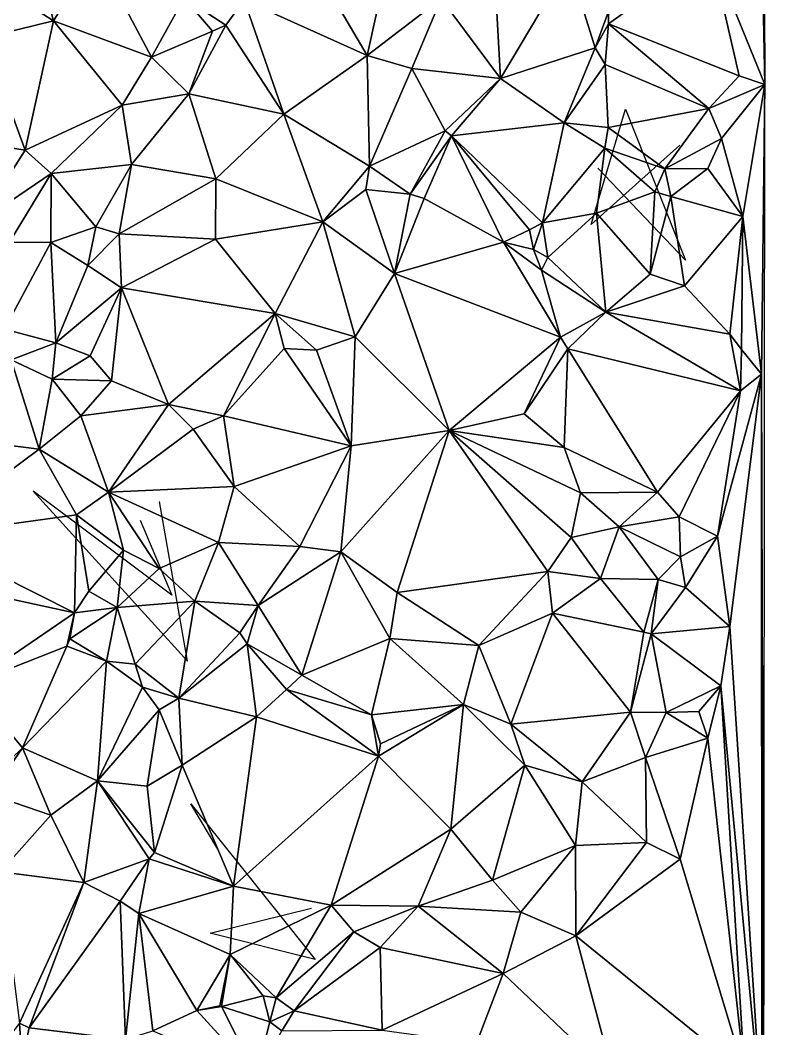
# Model space of a CAD drawing. Header units: metres. Extents: x -15 to 15.5, y -15.2 to 15.3.
# Drawn here: x 7.72 to 14.98, y -4.79 to 5.04 of the extents above; entities that cross this region are included whole.
import ezdxf

# ---------------------------------------------------------------- set-up
doc = ezdxf.new("R2010")
doc.units = ezdxf.units.M
doc.layers.add('CRACKS', color=1, linetype='Continuous')
doc.layers.add('STREET_MESH', color=7, linetype='Continuous')

msp = doc.modelspace()

# ---------------------------------------------------------------- linework, layer by layer
at = {"layer": 'CRACKS'}
for points in [[(14.1548, 3.8259, 0.1), (13.2918, 3.053, 0.1), (13.6241, 4.1756, 0.1), (14.2101, 2.7042, 0.1), (13.3568, 3.6032, 0.1)], [(8.8925, 0.1712, 0.1), (9.2019, -0.5589, 0.1), (7.8497, 0.4548, 0.1), (9.353, -1.2042, 0.1), (9.0822, 0.3519, 0.1)], [(9.6498, -3.0357, 0.1), (9.3879, -2.5924, 0.1), (10.5986, -4.1106, 0.1), (9.5756, -3.8531, 0.1), (10.5625, -3.612, 0.1)]]:
    msp.add_polyline3d(points, dxfattribs=at)
at = {"layer": 'STREET_MESH'}
for points in [[(14.9693, 12.7255), (14.974, 6.8677), (14.9844, 4.4181)], [(14.974, 6.8677), (14.9404, 6.7091), (14.9844, 4.4181)], [(14.9404, 6.7091), (14.4531, 5.7216), (14.9844, 4.4181)], [(10.2702, 6.1234), (9.9081, 5.2429), (11.1071, 4.7005)], [(11.3775, 5.9225), (10.2702, 6.1234), (11.1071, 4.7005)], [(11.8287, 5.2541), (11.3775, 5.9225), (11.1071, 4.7005)], [(8.0462, 5.0395), (7.8639, 5.7281), (7.7301, 5.2441)], [(8.0462, 5.0395), (8.4601, 5.7071), (7.8639, 5.7281)], [(8.4601, 5.7071), (8.0462, 5.0395), (9.0044, 4.6853)], [(9.3234, 5.2626), (8.4601, 5.7071), (9.0044, 4.6853)], [(12.3392, 5.7091), (11.8287, 5.2541), (12.4077, 4.4769)], [(13.0723, 5.5965), (12.3392, 5.7091), (12.4077, 4.4769)], [(13.4599, 5.0081), (14.4531, 5.7216), (13.461, 5.1298)], [(14.7333, 4.5005), (14.4531, 5.7216), (13.4599, 5.0081)], [(14.4531, 5.7216), (14.7333, 4.5005), (14.9844, 4.4181)], [(7.1132, 5.6129), (7.3679, 4.8735), (7.7301, 5.2441)], [(13.3285, 4.7734), (13.0723, 5.5965), (12.4077, 4.4769)], [(13.0723, 5.5965), (13.3285, 4.7734), (13.461, 5.1298)], [(7.3679, 4.8735), (8.0462, 5.0395), (7.7301, 5.2441)], [(9.3234, 5.2626), (9.0044, 4.6853), (9.5992, 4.9371)], [(9.3234, 5.2626), (9.7286, 4.9948), (9.9081, 5.2429)], [(9.7286, 4.9948), (9.3234, 5.2626), (9.5992, 4.9371)], [(9.7286, 4.9948), (10.2948, 4.1278), (9.9081, 5.2429)], [(9.9081, 5.2429), (10.2948, 4.1278), (11.1071, 4.7005)], [(11.5435, 4.5746), (11.8287, 5.2541), (11.1071, 4.7005)], [(11.8287, 5.2541), (11.5435, 4.5746), (12.4077, 4.4769)], [(13.3285, 4.7734), (13.4599, 5.0081), (13.461, 5.1298)], [(8.0462, 5.0395), (7.3679, 4.8735), (7.7723, 3.7766)], [(8.0462, 5.0395), (7.7723, 3.7766), (8.7159, 4.2176)], [(9.0044, 4.6853), (8.0462, 5.0395), (8.7159, 4.2176)], [(9.0044, 4.6853), (9.3672, 4.3253), (9.5992, 4.9371)], [(9.7286, 4.9948), (9.3672, 4.3253), (10.2948, 4.1278)], [(9.3672, 4.3253), (9.7286, 4.9948), (9.5992, 4.9371)], [(13.3285, 4.7734), (13.4262, 4.6121), (13.4599, 5.0081)], [(13.4262, 4.6121), (14.4376, 4.1838), (13.4599, 5.0081)], [(14.4376, 4.1838), (14.7333, 4.5005), (13.4599, 5.0081)], [(7.7723, 3.7766), (7.3679, 4.8735), (7.4398, 3.8294)], [(13.0272, 4.0424), (13.3285, 4.7734), (12.4077, 4.4769)], [(13.3285, 4.7734), (13.0272, 4.0424), (13.4262, 4.6121)], [(9.3672, 4.3253), (9.0044, 4.6853), (8.7159, 4.2176)], [(10.2948, 4.1278), (11.1299, 3.6215), (11.1071, 4.7005)], [(11.1299, 3.6215), (11.5435, 4.5746), (11.1071, 4.7005)], [(11.5435, 4.5746), (11.1299, 3.6215), (11.8675, 3.9662)], [(11.5435, 4.5746), (11.8675, 3.9662), (12.4077, 4.4769)], [(13.0272, 4.0424), (13.457, 3.9997), (13.4262, 4.6121)], [(13.457, 3.9997), (14.4376, 4.1838), (13.4262, 4.6121)], [(11.8675, 3.9662), (11.928, 3.9167), (12.4077, 4.4769)], [(11.928, 3.9167), (13.0272, 4.0424), (12.4077, 4.4769)], [(14.7333, 4.5005), (14.4376, 4.1838), (14.9844, 4.4181)], [(14.4376, 4.1838), (14.5605, 3.8926), (14.9844, 4.4181)], [(14.5605, 3.8926), (14.7684, 3.1311), (14.9844, 4.4181)], [(14.7684, 3.1311), (14.9516, 1.595), (14.9844, 4.4181)], [(14.9516, 1.595), (14.976, -6.3538), (14.9844, 4.4181)], [(8.8089, 3.639), (9.3672, 4.3253), (8.7159, 4.2176)], [(9.6311, 3.4965), (9.3672, 4.3253), (8.8089, 3.639)], [(9.3672, 4.3253), (9.6311, 3.4965), (10.2948, 4.1278)], [(7.7723, 3.7766), (8.0238, 3.5511), (8.7159, 4.2176)], [(8.0238, 3.5511), (8.8089, 3.639), (8.7159, 4.2176)], [(14.008, 3.5962), (14.4376, 4.1838), (13.457, 3.9997)], [(14.4376, 4.1838), (14.008, 3.5962), (14.5605, 3.8926)], [(9.6311, 3.4965), (10.6757, 3.0795), (10.2948, 4.1278)], [(10.6757, 3.0795), (11.1299, 3.6215), (10.2948, 4.1278)], [(12.8147, 3.0677), (13.0272, 4.0424), (11.928, 3.9167)], [(13.0272, 4.0424), (12.8147, 3.0677), (13.4234, 3.7956)], [(13.457, 3.9997), (13.0272, 4.0424), (13.4234, 3.7956)], [(11.1299, 3.6215), (11.5254, 3.3488), (11.8675, 3.9662)], [(11.8675, 3.9662), (11.5254, 3.3488), (11.928, 3.9167)], [(14.008, 3.5962), (13.457, 3.9997), (13.4234, 3.7956)], [(11.5254, 3.3488), (11.6621, 3.3054), (11.928, 3.9167)], [(11.6621, 3.3054), (12.4358, 2.8814), (11.928, 3.9167)], [(12.6905, 3.0007), (12.8147, 3.0677), (11.928, 3.9167)], [(12.4358, 2.8814), (12.6905, 3.0007), (11.928, 3.9167)], [(14.008, 3.5962), (14.4281, 3.5989), (14.5605, 3.8926)], [(14.5605, 3.8926), (14.4281, 3.5989), (14.7684, 3.1311)], [(7.3198, 3.0722), (7.7723, 3.7766), (7.4398, 3.8294)], [(7.7723, 3.7766), (7.3198, 3.0722), (8.0238, 3.5511)], [(12.8147, 3.0677), (13.3434, 3.1645), (13.4234, 3.7956)], [(13.3434, 3.1645), (13.9124, 3.3721), (13.4234, 3.7956)], [(13.9124, 3.3721), (14.008, 3.5962), (13.4234, 3.7956)], [(8.4615, 3.0302), (8.8089, 3.639), (8.0238, 3.5511)], [(8.4615, 3.0302), (8.6887, 2.9627), (8.8089, 3.639)], [(8.6887, 2.9627), (9.6311, 3.4965), (8.8089, 3.639)], [(7.3198, 3.0722), (7.6173, 2.882), (8.0238, 3.5511)], [(7.6173, 2.882), (8.0214, 2.8775), (8.0238, 3.5511)], [(8.0214, 2.8775), (8.4615, 3.0302), (8.0238, 3.5511)], [(10.6757, 3.0795), (11.0926, 3.3955), (11.1299, 3.6215)], [(11.0926, 3.3955), (11.5254, 3.3488), (11.1299, 3.6215)], [(14.008, 3.5962), (13.9124, 3.3721), (14.0671, 3.3264)], [(14.4281, 3.5989), (14.008, 3.5962), (14.0671, 3.3264)], [(14.7684, 3.1311), (14.4281, 3.5989), (14.0671, 3.3264)], [(9.6311, 3.4965), (8.6887, 2.9627), (9.628, 2.9107)], [(10.6757, 3.0795), (9.6311, 3.4965), (9.628, 2.9107)], [(11.0926, 3.3955), (10.6757, 3.0795), (11.3746, 2.5755)], [(11.5254, 3.3488), (11.0926, 3.3955), (11.3746, 2.5755)], [(11.6621, 3.3054), (11.5254, 3.3488), (11.3746, 2.5755)], [(13.8663, 2.5681), (13.9124, 3.3721), (13.3434, 3.1645)], [(13.9124, 3.3721), (13.8663, 2.5681), (14.0671, 3.3264)], [(12.4358, 2.8814), (11.6621, 3.3054), (11.3746, 2.5755)], [(13.8663, 2.5681), (14.2025, 2.4555), (14.0671, 3.3264)], [(14.2025, 2.4555), (14.7684, 3.1311), (14.0671, 3.3264)], [(12.8147, 3.0677), (12.8673, 2.7308), (13.3434, 3.1645)], [(13.3434, 3.1645), (12.8673, 2.7308), (13.4331, 2.1974)], [(13.8663, 2.5681), (13.3434, 3.1645), (13.4331, 2.1974)], [(10.2089, 2.1859), (10.6757, 3.0795), (9.628, 2.9107)], [(10.9897, 1.9569), (10.6757, 3.0795), (10.2089, 2.1859)], [(10.6757, 3.0795), (10.9897, 1.9569), (11.3746, 2.5755)], [(12.6905, 3.0007), (12.7286, 2.8082), (12.8147, 3.0677)], [(12.7286, 2.8082), (12.8673, 2.7308), (12.8147, 3.0677)], [(14.2025, 2.4555), (14.6444, 1.9834), (14.7684, 3.1311)], [(14.6444, 1.9834), (14.7577, 1.834), (14.7684, 3.1311)], [(14.7684, 3.1311), (14.7577, 1.834), (14.9516, 1.595)], [(8.4615, 3.0302), (8.0214, 2.8775), (8.3811, 2.6537)], [(8.6887, 2.9627), (8.4615, 3.0302), (8.3811, 2.6537)], [(8.7104, 2.4362), (8.6887, 2.9627), (8.3811, 2.6537)], [(8.6887, 2.9627), (8.7104, 2.4362), (9.628, 2.9107)], [(12.7286, 2.8082), (12.6905, 3.0007), (12.4358, 2.8814)], [(8.0214, 2.8775), (7.6173, 2.882), (7.5708, 2.0342)], [(8.07, 1.8996), (8.0214, 2.8775), (7.5708, 2.0342)], [(8.3811, 2.6537), (8.0214, 2.8775), (8.07, 1.8996)], [(8.7104, 2.4362), (10.2089, 2.1859), (9.628, 2.9107)], [(12.9915, 1.956), (12.4358, 2.8814), (11.3746, 2.5755)], [(12.4358, 2.8814), (12.9915, 1.956), (12.808, 2.6068)], [(12.7286, 2.8082), (12.4358, 2.8814), (12.808, 2.6068)], [(12.8673, 2.7308), (12.7286, 2.8082), (12.808, 2.6068)], [(13.4331, 2.1974), (12.8673, 2.7308), (12.808, 2.6068)], [(8.7104, 2.4362), (8.3811, 2.6537), (8.07, 1.8996)], [(10.9897, 1.9569), (11.9051, 1.0444), (11.3746, 2.5755)], [(11.9051, 1.0444), (12.9915, 1.956), (11.3746, 2.5755)], [(12.9915, 1.956), (13.4331, 2.1974), (12.808, 2.6068)], [(14.2025, 2.4555), (13.8663, 2.5681), (13.4331, 2.1974)], [(8.7104, 2.4362), (8.07, 1.8996), (8.4067, 1.7739)], [(8.6137, 1.5297), (8.7104, 2.4362), (8.4067, 1.7739)], [(8.7104, 2.4362), (8.6137, 1.5297), (9.1683, 1.2985)], [(10.2089, 2.1859), (8.7104, 2.4362), (9.1683, 1.2985)], [(14.6444, 1.9834), (14.2025, 2.4555), (13.4331, 2.1974)], [(9.7063, 1.1897), (10.2089, 2.1859), (9.1683, 1.2985)], [(10.2955, 1.8455), (10.2089, 2.1859), (9.7063, 1.1897)], [(10.2955, 1.8455), (10.613, 1.8277), (10.2089, 2.1859)], [(10.613, 1.8277), (10.9897, 1.9569), (10.2089, 2.1859)], [(12.9915, 1.956), (13.0623, 1.8424), (13.4331, 2.1974)], [(13.0623, 1.8424), (14.7476, 1.4302), (13.4331, 2.1974)], [(14.7476, 1.4302), (14.6444, 1.9834), (13.4331, 2.1974)], [(7.6341, 1.7355), (8.07, 1.8996), (7.5708, 2.0342)], [(14.7577, 1.834), (14.6444, 1.9834), (14.7476, 1.4302)], [(8.035, 1.544), (8.07, 1.8996), (7.6341, 1.7355)], [(8.07, 1.8996), (8.035, 1.544), (8.4067, 1.7739)], [(10.9897, 1.9569), (10.613, 1.8277), (10.9507, 0.8947)], [(11.9051, 1.0444), (10.9897, 1.9569), (10.9507, 0.8947)], [(11.9051, 1.0444), (12.6372, 1.207), (12.9915, 1.956)], [(12.9915, 1.956), (12.6372, 1.207), (13.0623, 1.8424)], [(8.035, 1.544), (8.6137, 1.5297), (8.4067, 1.7739)], [(10.9507, 0.8947), (10.2955, 1.8455), (9.7063, 1.1897)], [(10.613, 1.8277), (10.2955, 1.8455), (10.9507, 0.8947)], [(13.0623, 1.8424), (12.6372, 1.207), (13.0289, 0.8782)], [(13.0623, 1.8424), (13.0289, 0.8782), (13.9376, 0.4449)], [(14.7476, 1.4302), (13.0623, 1.8424), (13.9376, 0.4449)], [(14.7577, 1.834), (14.7476, 1.4302), (14.9516, 1.595)], [(7.6341, 1.7355), (7.0119, 0.9765), (7.9075, 0.864)], [(8.035, 1.544), (7.6341, 1.7355), (7.9075, 0.864)], [(14.9516, 1.595), (14.5231, 0.0144), (14.6416, -0.8642)], [(14.7476, 1.4302), (14.5231, 0.0144), (14.9516, 1.595)], [(14.9549, -5.66), (14.9516, 1.595), (14.6416, -0.8642)], [(14.9516, 1.595), (14.9549, -5.66), (14.976, -6.3538)], [(8.3132, 1.1891), (8.035, 1.544), (7.9075, 0.864)], [(8.6137, 1.5297), (8.035, 1.544), (8.3132, 1.1891)], [(8.6137, 1.5297), (8.3132, 1.1891), (9.1683, 1.2985)], [(14.1498, 0.2052), (14.7476, 1.4302), (13.9376, 0.4449)], [(14.7476, 1.4302), (14.1498, 0.2052), (14.5231, 0.0144)], [(8.3132, 1.1891), (8.5851, 0.4446), (9.1683, 1.2985)], [(8.5851, 0.4446), (9.4093, 1.0571), (9.1683, 1.2985)], [(9.4093, 1.0571), (9.7063, 1.1897), (9.1683, 1.2985)], [(8.5851, 0.4446), (8.3132, 1.1891), (7.9075, 0.864)], [(9.7063, 1.1897), (9.4093, 1.0571), (9.8094, 0.5003)], [(10.9507, 0.8947), (9.7063, 1.1897), (9.8094, 0.5003)], [(12.6372, 1.207), (11.9051, 1.0444), (13.0289, 0.8782)], [(9.4093, 1.0571), (8.5851, 0.4446), (9.8094, 0.5003)], [(11.9051, 1.0444), (10.8486, -0.1366), (11.3995, -0.5325)], [(11.9051, 1.0444), (10.9507, 0.8947), (10.8486, -0.1366)], [(12.8679, -0.3284), (11.9051, 1.0444), (11.3995, -0.5325)], [(11.9051, 1.0444), (12.8679, -0.3284), (13.0974, 0.0008)], [(13.1872, 0.4382), (11.9051, 1.0444), (13.0974, 0.0008)], [(13.0289, 0.8782), (11.9051, 1.0444), (13.1872, 0.4382)], [(7.0119, 0.9765), (6.7666, 0.014), (7.9075, 0.864)], [(10.4485, -0.0869), (10.9507, 0.8947), (9.8094, 0.5003)], [(10.9507, 0.8947), (10.4485, -0.0869), (10.8486, -0.1366)], [(6.7666, 0.014), (8.2707, 0.2234), (7.9075, 0.864)], [(8.2707, 0.2234), (8.5851, 0.4446), (7.9075, 0.864)], [(13.0289, 0.8782), (13.1872, 0.4382), (13.9376, 0.4449)], [(8.5851, 0.4446), (9.6572, -0.0449), (9.8094, 0.5003)], [(9.6572, -0.0449), (10.4485, -0.0869), (9.8094, 0.5003)], [(8.2707, 0.2234), (8.7296, -0.12), (8.5851, 0.4446)], [(8.7296, -0.12), (9.0781, -0.3), (8.5851, 0.4446)], [(9.0781, -0.3), (9.6572, -0.0449), (8.5851, 0.4446)], [(13.5633, 0.1051), (13.1872, 0.4382), (13.0974, 0.0008)], [(13.1872, 0.4382), (13.5633, 0.1051), (13.9376, 0.4449)], [(13.5633, 0.1051), (14.1498, 0.2052), (13.9376, 0.4449)], [(8.2707, 0.2234), (6.7666, 0.014), (8.2511, -0.7314)], [(8.3933, -0.5224), (8.2707, 0.2234), (8.2511, -0.7314)], [(8.3933, -0.5224), (8.7296, -0.12), (8.2707, 0.2234)], [(13.5633, 0.1051), (14.1619, -0.1872), (14.1498, 0.2052)], [(14.1498, 0.2052), (14.1619, -0.1872), (14.5231, 0.0144)], [(13.3823, -0.3976), (13.5633, 0.1051), (13.0974, 0.0008)], [(13.5633, 0.1051), (13.3823, -0.3976), (13.9454, -0.4077)], [(14.1619, -0.1872), (13.5633, 0.1051), (13.9454, -0.4077)], [(6.7666, 0.014), (6.7353, -0.4036), (8.2511, -0.7314)], [(12.8679, -0.3284), (13.3823, -0.3976), (13.0974, 0.0008)], [(14.1619, -0.1872), (14.2121, -0.4863), (14.5231, 0.0144)], [(14.5231, 0.0144), (14.2121, -0.4863), (14.6416, -0.8642)], [(9.4267, -0.6196), (9.6572, -0.0449), (9.0781, -0.3)], [(9.4267, -0.6196), (10.0448, -0.6603), (9.6572, -0.0449)], [(9.6572, -0.0449), (10.0448, -0.6603), (10.4485, -0.0869)], [(10.4485, -0.0869), (10.0448, -0.6603), (10.8486, -0.1366)], [(8.3933, -0.5224), (8.6685, -0.6798), (8.7296, -0.12)], [(8.7296, -0.12), (8.6685, -0.6798), (9.0781, -0.3)], [(10.8486, -0.1366), (10.0448, -0.6603), (10.4696, -1.3388)], [(11.3286, -0.9828), (10.8486, -0.1366), (10.4696, -1.3388)], [(10.8486, -0.1366), (11.3286, -0.9828), (11.3995, -0.5325)], [(14.2121, -0.4863), (14.1619, -0.1872), (13.9454, -0.4077)], [(8.6685, -0.6798), (9.4267, -0.6196), (9.0781, -0.3)], [(12.1969, -1.0488), (12.8679, -0.3284), (11.3995, -0.5325)], [(12.8679, -0.3284), (12.1969, -1.0488), (12.9137, -0.7337)], [(13.3823, -0.3976), (12.8679, -0.3284), (12.9137, -0.7337)], [(6.7353, -0.4036), (7.2286, -1.4313), (8.2511, -0.7314)], [(13.3823, -0.3976), (12.9137, -0.7337), (13.803, -0.9217)], [(13.9454, -0.4077), (13.3823, -0.3976), (13.803, -0.9217)], [(13.8753, -0.937), (13.9454, -0.4077), (13.803, -0.9217)], [(13.8753, -0.937), (14.2121, -0.4863), (13.9454, -0.4077)], [(14.2121, -0.4863), (13.8753, -0.937), (14.6416, -0.8642)], [(8.6685, -0.6798), (8.3933, -0.5224), (8.2511, -0.7314)], [(11.3286, -0.9828), (12.1969, -1.0488), (11.3995, -0.5325)], [(8.2074, -0.9842), (8.6685, -0.6798), (8.2511, -0.7314)], [(8.6685, -0.6798), (8.2074, -0.9842), (8.5655, -1.2034)], [(8.844, -1.2309), (8.6685, -0.6798), (8.5655, -1.2034)], [(8.844, -1.2309), (9.4267, -0.6196), (8.6685, -0.6798)], [(9.4267, -0.6196), (8.844, -1.2309), (9.2703, -1.5624)], [(9.4267, -0.6196), (9.2703, -1.5624), (9.8657, -0.9264)], [(10.0448, -0.6603), (9.4267, -0.6196), (9.8657, -0.9264)], [(9.9369, -1.0357), (10.0448, -0.6603), (9.8657, -0.9264)], [(10.0448, -0.6603), (9.9369, -1.0357), (10.4696, -1.3388)], [(7.2286, -1.4313), (8.177, -1.056), (8.2511, -0.7314)], [(8.177, -1.056), (8.2074, -0.9842), (8.2511, -0.7314)], [(12.1969, -1.0488), (12.5062, -1.8159), (12.9137, -0.7337)], [(12.9137, -0.7337), (12.5062, -1.8159), (13.6757, -1.7004)], [(13.803, -0.9217), (12.9137, -0.7337), (13.6757, -1.7004)], [(13.8753, -0.937), (14.5542, -1.4448), (14.6416, -0.8642)], [(14.5542, -1.4448), (14.9549, -5.66), (14.6416, -0.8642)], [(9.2703, -1.5624), (9.9369, -1.0357), (9.8657, -0.9264)], [(11.1471, -1.7273), (11.3286, -0.9828), (10.4696, -1.3388)], [(12.047, -1.6249), (11.3286, -0.9828), (11.1471, -1.7273)], [(12.047, -1.6249), (12.1969, -1.0488), (11.3286, -0.9828)], [(13.8753, -0.937), (13.803, -0.9217), (13.6757, -1.7004)], [(14.0224, -1.7026), (13.8753, -0.937), (13.6757, -1.7004)], [(13.8753, -0.937), (14.0224, -1.7026), (14.5542, -1.4448)], [(8.177, -1.056), (7.2286, -1.4313), (7.7447, -2.0486)], [(8.5655, -1.2034), (8.177, -1.056), (7.7447, -2.0486)], [(8.5655, -1.2034), (8.2074, -0.9842), (8.177, -1.056)], [(10.028, -1.7443), (9.9369, -1.0357), (9.2703, -1.5624)], [(9.9369, -1.0357), (10.028, -1.7443), (10.3203, -1.4805)], [(9.9369, -1.0357), (10.3203, -1.4805), (10.4696, -1.3388)], [(12.5062, -1.8159), (12.1969, -1.0488), (12.047, -1.6249)], [(8.4756, -2.3697), (8.5655, -1.2034), (7.7447, -2.0486)], [(8.4756, -2.3697), (8.9169, -1.4557), (8.5655, -1.2034)], [(8.9169, -1.4557), (8.844, -1.2309), (8.5655, -1.2034)], [(8.844, -1.2309), (8.9169, -1.4557), (9.2703, -1.5624)], [(10.3203, -1.4805), (11.1471, -1.7273), (10.4696, -1.3388)], [(7.2286, -1.4313), (7.3005, -2.478), (7.7447, -2.0486)], [(8.9169, -1.4557), (8.4756, -2.3697), (9.079, -1.6774)], [(8.9169, -1.4557), (9.079, -1.6774), (9.2703, -1.5624)], [(14.0224, -1.7026), (14.3421, -1.6941), (14.5542, -1.4448)], [(14.5542, -1.4448), (14.3421, -1.6941), (14.4289, -1.9536)], [(14.5542, -1.4448), (14.4289, -1.9536), (14.7848, -5.2167)], [(14.9549, -5.66), (14.5542, -1.4448), (14.7848, -5.2167)], [(9.079, -1.6774), (9.3019, -2.2156), (9.2703, -1.5624)], [(9.3019, -2.2156), (10.028, -1.7443), (9.2703, -1.5624)], [(10.028, -1.7443), (11.2182, -2.1293), (10.3203, -1.4805)], [(10.3203, -1.4805), (11.2182, -2.1293), (11.1471, -1.7273)], [(11.2375, -2.0104), (12.047, -1.6249), (11.1471, -1.7273)], [(12.047, -1.6249), (11.2182, -2.1293), (11.9236, -2.8408)], [(11.2182, -2.1293), (12.047, -1.6249), (11.2375, -2.0104)], [(12.6448, -2.216), (12.047, -1.6249), (11.9236, -2.8408)], [(12.5062, -1.8159), (12.047, -1.6249), (12.6448, -2.216)], [(9.079, -1.6774), (8.4756, -2.3697), (8.9604, -2.4207)], [(9.3019, -2.2156), (9.079, -1.6774), (8.9604, -2.4207)], [(10.028, -1.7443), (9.3019, -2.2156), (9.8017, -3.3949)], [(11.2182, -2.1293), (10.028, -1.7443), (9.8017, -3.3949)], [(11.2182, -2.1293), (11.2375, -2.0104), (11.1471, -1.7273)], [(12.5062, -1.8159), (13.2025, -2.3782), (13.6757, -1.7004)], [(13.2025, -2.3782), (13.8193, -2.1419), (13.6757, -1.7004)], [(13.8193, -2.1419), (14.0224, -1.7026), (13.6757, -1.7004)], [(14.0224, -1.7026), (13.8193, -2.1419), (14.4289, -1.9536)], [(14.3421, -1.6941), (14.0224, -1.7026), (14.4289, -1.9536)], [(12.5062, -1.8159), (12.6448, -2.216), (13.2025, -2.3782)], [(14.4289, -1.9536), (13.8193, -2.1419), (14.1598, -3.1329)], [(14.7848, -5.2167), (14.4289, -1.9536), (14.1598, -3.1329)], [(7.3005, -2.478), (7.4311, -2.5023), (7.7447, -2.0486)], [(7.4311, -2.5023), (8.0224, -2.7042), (7.7447, -2.0486)], [(8.0224, -2.7042), (8.4756, -2.3697), (7.7447, -2.0486)], [(10.7555, -3.5799), (11.2182, -2.1293), (9.8017, -3.3949)], [(11.2182, -2.1293), (10.7555, -3.5799), (11.9236, -2.8408)], [(13.829, -2.9701), (13.8193, -2.1419), (13.2025, -2.3782)], [(13.8193, -2.1419), (13.829, -2.9701), (14.1598, -3.1329)], [(9.3019, -2.2156), (8.9604, -2.4207), (9.0324, -3.0664)], [(9.8017, -3.3949), (9.3019, -2.2156), (9.0324, -3.0664)], [(12.3287, -3.337), (12.6448, -2.216), (11.9236, -2.8408)], [(12.6448, -2.216), (12.3287, -3.337), (13.1374, -2.9984)], [(12.6448, -2.216), (13.1374, -2.9984), (13.2025, -2.3782)], [(8.345, -3.3599), (8.4756, -2.3697), (8.0224, -2.7042)], [(8.9808, -3.129), (8.4756, -2.3697), (8.345, -3.3599)], [(8.9604, -2.4207), (8.4756, -2.3697), (9.0324, -3.0664)], [(8.4756, -2.3697), (8.9808, -3.129), (9.0324, -3.0664)], [(13.1374, -2.9984), (13.829, -2.9701), (13.2025, -2.3782)], [(8.0224, -2.7042), (7.4311, -2.5023), (7.5313, -3.2564)], [(8.345, -3.3599), (8.0224, -2.7042), (7.5313, -3.2564)], [(10.7555, -3.5799), (11.6047, -3.5895), (11.9236, -2.8408)], [(11.6047, -3.5895), (12.3287, -3.337), (11.9236, -2.8408)], [(13.1374, -2.9984), (12.3287, -3.337), (12.6048, -3.6484)], [(13.1417, -3.8811), (13.1374, -2.9984), (12.6048, -3.6484)], [(13.1374, -2.9984), (13.1417, -3.8811), (13.829, -2.9701)], [(13.829, -2.9701), (13.1417, -3.8811), (14.1598, -3.1329)], [(8.9808, -3.129), (8.345, -3.3599), (8.6971, -3.5409)], [(8.8805, -3.6614), (8.9808, -3.129), (8.6971, -3.5409)], [(8.9808, -3.129), (8.8805, -3.6614), (9.8017, -3.3949)], [(8.9808, -3.129), (9.8017, -3.3949), (9.0324, -3.0664)], [(13.1417, -3.8811), (14.7848, -5.2167), (14.1598, -3.1329)], [(7.715, -4.7309), (8.345, -3.3599), (7.5313, -3.2564)], [(12.6048, -3.6484), (12.3287, -3.337), (11.6047, -3.5895)], [(7.8114, -4.7755), (8.345, -3.3599), (7.715, -4.7309)], [(8.345, -3.3599), (7.8114, -4.7755), (8.6971, -3.5409)], [(9.8017, -3.3949), (8.8805, -3.6614), (9.7707, -4.0616)], [(10.7555, -3.5799), (9.8017, -3.3949), (9.7707, -4.0616)], [(7.8114, -4.7755), (8.749, -4.8894), (8.6971, -3.5409)], [(8.749, -4.8894), (8.8805, -3.6614), (8.6971, -3.5409)], [(10.2203, -4.4852), (10.7555, -3.5799), (9.7707, -4.0616)], [(10.7555, -3.5799), (10.2203, -4.4852), (10.9754, -3.8396)], [(11.6047, -3.5895), (10.7555, -3.5799), (10.9754, -3.8396)], [(11.2334, -3.9923), (11.6047, -3.5895), (10.9754, -3.8396)], [(11.6047, -3.5895), (11.2334, -3.9923), (12.4328, -4.2467)], [(12.6048, -3.6484), (11.6047, -3.5895), (12.4328, -4.2467)], [(8.8805, -3.6614), (8.749, -4.8894), (9.0148, -4.8058)], [(9.4454, -4.6093), (8.8805, -3.6614), (9.0148, -4.8058)], [(8.8805, -3.6614), (9.4454, -4.6093), (9.7707, -4.0616)], [(13.1417, -3.8811), (12.6048, -3.6484), (12.4328, -4.2467)], [(10.2203, -4.4852), (10.394, -4.6098), (10.9754, -3.8396)], [(10.394, -4.6098), (11.2334, -3.9923), (10.9754, -3.8396)], [(13.513, -5.2716), (13.1417, -3.8811), (12.4328, -4.2467)], [(13.1417, -3.8811), (13.513, -5.2716), (14.7848, -5.2167)], [(11.2334, -3.9923), (10.394, -4.6098), (11.2534, -4.8004)], [(11.2334, -3.9923), (11.2534, -4.8004), (12.4328, -4.2467)], [(9.4454, -4.6093), (9.6702, -4.5629), (9.7707, -4.0616)], [(9.6702, -4.5629), (9.6844, -4.5679), (9.7707, -4.0616)], [(9.7707, -4.0616), (9.6844, -4.5679), (10.0914, -4.4641)], [(10.2203, -4.4852), (9.7707, -4.0616), (10.0914, -4.4641)], [(11.2534, -4.8004), (12.1728, -4.9277), (12.4328, -4.2467)], [(12.1728, -4.9277), (13.513, -5.2716), (12.4328, -4.2467)], [(9.6844, -4.5679), (10.1561, -4.7195), (10.0914, -4.4641)], [(10.1561, -4.7195), (10.2203, -4.4852), (10.0914, -4.4641)], [(10.2203, -4.4852), (10.1561, -4.7195), (10.394, -4.6098)], [(10.024, -5.2419), (9.4454, -4.6093), (9.0148, -4.8058)], [(9.4454, -4.6093), (9.6844, -4.5679), (9.6702, -4.5629)], [(9.6844, -4.5679), (9.4454, -4.6093), (10.024, -5.2419)], [(10.1561, -4.7195), (9.6844, -4.5679), (10.024, -5.2419)], [(10.394, -4.6098), (10.1561, -4.7195), (10.2758, -4.8048)], [(11.2534, -4.8004), (10.394, -4.6098), (10.2758, -4.8048)], [(7.7384, -5.0959), (7.715, -4.7309), (7.2153, -5.3675)], [(7.7384, -5.0959), (7.8114, -4.7755), (7.715, -4.7309)], [(8.749, -4.8894), (7.8114, -4.7755), (7.7384, -5.0959)], [(10.1561, -4.7195), (10.024, -5.2419), (10.2758, -4.8048)]]:
    msp.add_3dface(points, dxfattribs=at)

doc.saveas('drawing.dxf')
